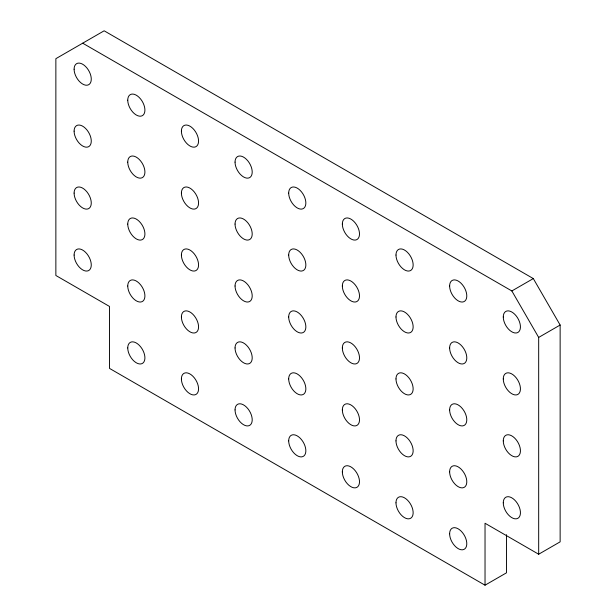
<?xml version="1.0" encoding="UTF-8"?>
<svg xmlns="http://www.w3.org/2000/svg" width="616" height="616" viewBox="0 0 616 616"><rect width="100%" height="100%" fill="white"/><g stroke="black" fill="none" stroke-linecap="round" stroke-linejoin="round"><path stroke-width="0.92" d="M82.69 43.189L511.85 290.96L533.31 278.578L560.137 325.032L560.137 541.841L538.677 554.231L485.031 523.254L485.031 585.2L506.491 572.811L506.491 534.688M538.677 554.231L538.677 337.422L560.137 325.032M533.31 278.578L104.15 30.8L55.864 58.674L55.864 275.483L109.509 306.452L109.509 368.399L485.031 585.2M511.85 290.96L538.677 337.422M449.626 286.009A12.135 7.007 60 0 0 462.5 302.025A12.135 7.007 60 0 0 462.5 284.861A12.135 7.007 60 0 0 449.626 286.009M503.272 316.978A12.135 7.007 60 0 0 516.146 332.994A12.135 7.007 60 0 0 516.146 315.831A12.135 7.007 60 0 0 503.272 316.978M74.105 69.208A12.135 7.007 60 0 0 86.979 85.224A12.135 7.007 60 0 0 86.979 68.053A12.135 7.007 60 0 0 74.105 69.208M235.043 162.124A12.135 7.007 60 0 0 247.917 178.139A12.135 7.007 60 0 0 247.917 160.969A12.135 7.007 60 0 0 235.043 162.124M127.751 286.009A12.135 7.007 60 0 0 140.625 302.025A12.135 7.007 60 0 0 140.625 284.861A12.135 7.007 60 0 0 127.751 286.009M288.688 378.925A12.135 7.007 60 0 0 301.563 394.941A12.135 7.007 60 0 0 301.563 377.777A12.135 7.007 60 0 0 288.688 378.925M235.043 347.955A12.135 7.007 60 0 0 247.917 363.971A12.135 7.007 60 0 0 247.917 346.808A12.135 7.007 60 0 0 235.043 347.955M74.105 255.039A12.135 7.007 60 0 0 86.979 271.055A12.135 7.007 60 0 0 86.979 253.892A12.135 7.007 60 0 0 74.105 255.039M288.688 316.978A12.135 7.007 60 0 0 301.563 333.002A12.135 7.007 60 0 0 301.563 315.831A12.135 7.007 60 0 0 288.688 316.978M181.397 316.986A12.135 7.007 60 0 0 194.271 333.002A12.135 7.007 60 0 0 194.271 315.831A12.135 7.007 60 0 0 181.397 316.986M342.334 409.902A12.135 7.007 60 0 0 355.209 425.918A12.135 7.007 60 0 0 355.209 408.747A12.135 7.007 60 0 0 342.334 409.902M395.98 440.871A12.135 7.007 60 0 0 408.855 456.887A12.135 7.007 60 0 0 408.855 439.716A12.135 7.007 60 0 0 395.98 440.871M503.272 502.81A12.135 7.007 60 0 0 516.146 518.834A12.135 7.007 60 0 0 516.146 501.663A12.135 7.007 60 0 0 503.272 502.81M449.626 471.841A12.135 7.007 60 0 0 462.5 487.857A12.135 7.007 60 0 0 462.5 470.693A12.135 7.007 60 0 0 449.626 471.841M395.98 378.925A12.135 7.007 60 0 0 408.855 394.941A12.135 7.007 60 0 0 408.855 377.777A12.135 7.007 60 0 0 395.98 378.925M342.334 347.955A12.135 7.007 60 0 0 355.209 363.971A12.135 7.007 60 0 0 355.209 346.8A12.135 7.007 60 0 0 342.334 347.955M181.397 255.039A12.135 7.007 60 0 0 194.271 271.055A12.135 7.007 60 0 0 194.271 253.884A12.135 7.007 60 0 0 181.397 255.039M127.751 224.07A12.135 7.007 60 0 0 140.625 240.086A12.135 7.007 60 0 0 140.625 222.915A12.135 7.007 60 0 0 127.751 224.07M235.043 286.009A12.135 7.007 60 0 0 247.917 302.025A12.135 7.007 60 0 0 247.917 284.861A12.135 7.007 60 0 0 235.043 286.009M74.105 193.093A12.135 7.007 60 0 0 86.979 209.109A12.135 7.007 60 0 0 86.979 191.946A12.135 7.007 60 0 0 74.105 193.093M503.272 440.871A12.135 7.007 60 0 0 516.146 456.887A12.135 7.007 60 0 0 516.146 439.716A12.135 7.007 60 0 0 503.272 440.871M449.626 409.894A12.135 7.007 60 0 0 462.5 425.91A12.135 7.007 60 0 0 462.5 408.747A12.135 7.007 60 0 0 449.626 409.894M395.98 502.818A12.135 7.007 60 0 0 408.855 518.834A12.135 7.007 60 0 0 408.855 501.663A12.135 7.007 60 0 0 395.98 502.818M342.334 471.841A12.135 7.007 60 0 0 355.209 487.857A12.135 7.007 60 0 0 355.209 470.693A12.135 7.007 60 0 0 342.334 471.841M181.397 378.925A12.135 7.007 60 0 0 194.271 394.941A12.135 7.007 60 0 0 194.271 377.777A12.135 7.007 60 0 0 181.397 378.925M127.751 347.955A12.135 7.007 60 0 0 140.625 363.971A12.135 7.007 60 0 0 140.625 346.808A12.135 7.007 60 0 0 127.751 347.955M288.688 440.871A12.135 7.007 60 0 0 301.563 456.887A12.135 7.007 60 0 0 301.563 439.724A12.135 7.007 60 0 0 288.688 440.871M235.043 409.902A12.135 7.007 60 0 0 247.917 425.918A12.135 7.007 60 0 0 247.917 408.747A12.135 7.007 60 0 0 235.043 409.902M449.626 533.787A12.135 7.007 60 0 0 462.5 549.803A12.135 7.007 60 0 0 462.5 532.64A12.135 7.007 60 0 0 449.626 533.787M395.98 316.978A12.135 7.007 60 0 0 408.855 332.994A12.135 7.007 60 0 0 408.855 315.831A12.135 7.007 60 0 0 395.98 316.978M342.334 286.009A12.135 7.007 60 0 0 355.209 302.025A12.135 7.007 60 0 0 355.209 284.861A12.135 7.007 60 0 0 342.334 286.009M181.397 193.093A12.135 7.007 60 0 0 194.271 209.109A12.135 7.007 60 0 0 194.271 191.946A12.135 7.007 60 0 0 181.397 193.093M127.751 162.124A12.135 7.007 60 0 0 140.625 178.139A12.135 7.007 60 0 0 140.625 160.969A12.135 7.007 60 0 0 127.751 162.124M288.688 255.039A12.135 7.007 60 0 0 301.563 271.055A12.135 7.007 60 0 0 301.563 253.884A12.135 7.007 60 0 0 288.688 255.039M235.043 224.062A12.135 7.007 60 0 0 247.917 240.078A12.135 7.007 60 0 0 247.917 222.915A12.135 7.007 60 0 0 235.043 224.062M74.105 131.146A12.135 7.007 60 0 0 86.979 147.17A12.135 7.007 60 0 0 86.979 129.999A12.135 7.007 60 0 0 74.105 131.146M503.272 378.925A12.135 7.007 60 0 0 516.146 394.941A12.135 7.007 60 0 0 516.146 377.777A12.135 7.007 60 0 0 503.272 378.925M449.626 347.955A12.135 7.007 60 0 0 462.5 363.971A12.135 7.007 60 0 0 462.5 346.8A12.135 7.007 60 0 0 449.626 347.955M395.98 255.039A12.135 7.007 60 0 0 408.855 271.055A12.135 7.007 60 0 0 408.855 253.884A12.135 7.007 60 0 0 395.98 255.039M342.334 224.062A12.135 7.007 60 0 0 355.209 240.078A12.135 7.007 60 0 0 355.209 222.915A12.135 7.007 60 0 0 342.334 224.062M181.397 131.146A12.135 7.007 60 0 0 194.271 147.162A12.135 7.007 60 0 0 194.271 129.999A12.135 7.007 60 0 0 181.397 131.146M127.751 100.177A12.135 7.007 60 0 0 140.625 116.193A12.135 7.007 60 0 0 140.625 99.03A12.135 7.007 60 0 0 127.751 100.177M288.688 193.093A12.135 7.007 60 0 0 301.563 209.109A12.135 7.007 60 0 0 301.563 191.946A12.135 7.007 60 0 0 288.688 193.093"/></g></svg>
